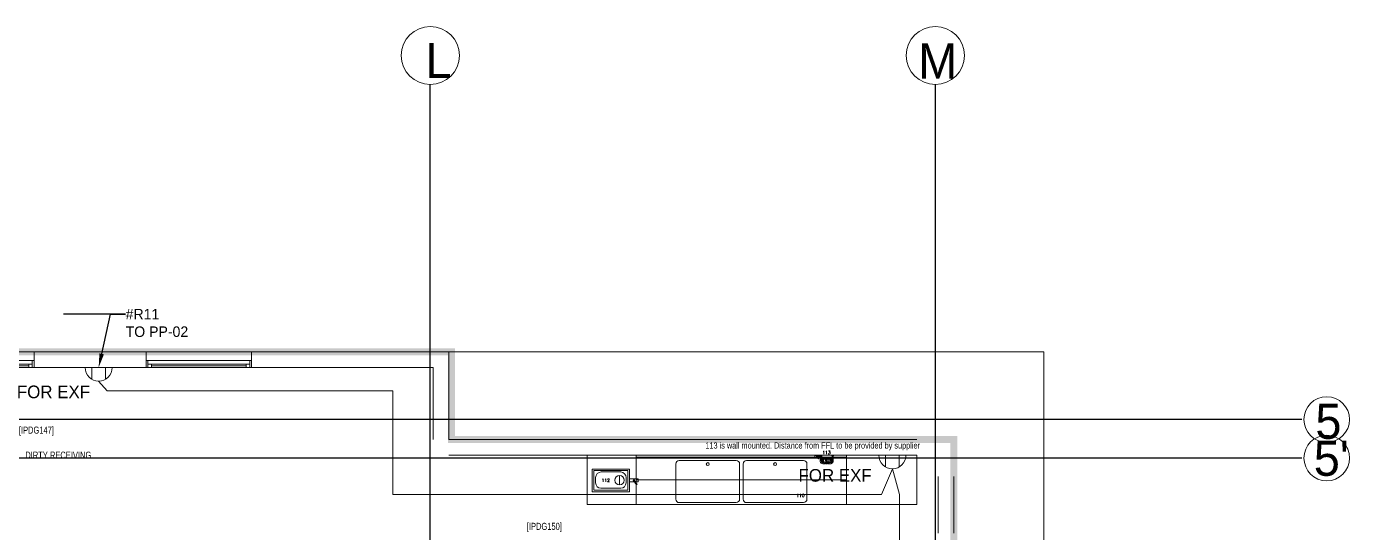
# Model space of a CAD drawing. Header units: metres. Extents: x 75097 to 220762, y -1557923 to -1361206.
# Drawn here: x 160756 to 179618, y -1398149 to -1390935 of the extents above; entities that cross this region are included whole.
import ezdxf
from ezdxf import colors
from ezdxf.entities.mleader import LeaderData, LeaderLine
from ezdxf.math import Vec2, Vec3

# ---------------------------------------------------------------- set-up
doc = ezdxf.new("R2010")
doc.units = ezdxf.units.M
doc.linetypes.add('DASHED2', pattern=[0.375, 0.25, -0.125])
doc.layers.get('0').update_dxf_attribs({"lineweight": 0})
for name, color, linetype, lineweight in [('A-100 - Copy$0$72_EGR_BASE_TEXT', 8, 'Continuous', 0), ('A-100 - Copy$0$ADB_G1', 8, 'Continuous', 5), ('A-100 - Copy$0$Aluminum', 8, 'Continuous', 0), ('A-100 - Copy$0$AxisBalloons_2', 8, 'Continuous', 0), ('A-100 - Copy$0$Medical Equipment and Furniture', 8, 'Continuous', 0), ('A-100 - Copy$0$Proj', 8, 'Continuous', 0), ('A-100 - Copy$0$SANIT', 8, 'Continuous', 0), ('A-100 - Copy$0$TEXT', 8, 'Continuous', 0), ('A-100 - Copy$0$Walls', 8, 'Continuous', 0)]:
    doc.layers.add(name, color=color, linetype=linetype, lineweight=lineweight)
doc.layers.add('A-100 - Copy$0$axes', color=8, linetype='Continuous')
doc.layers.add('PD-VENT', color=8, linetype='Continuous')
for name, color, linetype, lineweight, true_color in [('E-POWR', 7, 'Continuous', 9, 0x4e7e3e), ('E-POWR-IDEN _1-100_', 7, 'Continuous', 9, 0x4e7e3e), ('EXF', 7, 'Continuous', 0, 0x4e7e3e)]:
    doc.layers.add(name, color=color, linetype=linetype, lineweight=lineweight, true_color=true_color)
doc.styles.add('A-100 - Copy$0$Arial', font='arial.ttf', dxfattribs={"height": 245.883234})
doc.styles.add('A-100 - Copy$0$list_ghTextstyle', font='romans.shx', dxfattribs={"height": 0.25})
doc.styles.add('A-100 - Copy$0$Standard', font='GOTHIC.TTF')
doc.styles.add('A-100 - Copy$0$X3G_ENTITY_257CFD', font='swisscl.ttf', dxfattribs={"height": 200})
doc.styles.add('A-100 - Copy$0$X3G_ENTITY_2587EA', font='swisscl.ttf', dxfattribs={"height": 200})
doc.styles.add('Optima_5', font='', dxfattribs={"height": 3.001645})
doc.styles.get("Standard").update_dxf_attribs({"font": 'GOTHIC.TTF'})
doc.styles.get('Optima_5').set_extended_font_data('Optima')

# ---------------------------------------------------------------- blocks, each defined once
blk = doc.blocks.new('WALL OUTLET')
at = {"layer": 'E-POWR', "extrusion": (9.94399e-05, 4.90741e-07, 1)}
blk.add_line((-193, 0, 0), (193, 0, 0), dxfattribs=at)
blk.add_line((-193, 0, 0), (193, 0, 0), dxfattribs=at)
at = {"layer": 'E-POWR', "extrusion": (9.94399e-05, 4.90741e-07, 1), "elevation": 0}
for points in [[(-97, 0), (-97, 168)], [(97, 0), (97, 168)]]:
    blk.add_lwpolyline(points, dxfattribs=at)
at = {"layer": 'E-POWR', "extrusion": (9.94399e-05, 4.90741e-07, 1)}
blk.add_arc((0, 0, 0), 193, 359.9963, 179.9963, dxfattribs=at)
blk = doc.blocks.new('A-100 - Copy$0$WOR049-3')
at = {"layer": 'A-100 - Copy$0$SANIT'}
for p, q in [((0, 0), (3000, 0)), ((0, -700), (0, 0)), ((3000, 0), (3000, -700)), ((0, -25), (3000, -25)), ((565, -625), (565, -125)), ((615, -75), (1425, -75)), ((1475, -125), (1475, -625)), ((1525, -125), (1525, -625)), ((2385, -75), (1575, -75)), ((2435, -625), (2435, -125)), ((0, -350), (3000, -350)), ((3000, -700), (0, -700)), ((1425, -675), (615, -675)), ((1575, -675), (2385, -675))]:
    blk.add_line(p, q, dxfattribs=at)
for centre in [(1020, -125), (1980, -125)]:
    blk.add_circle(centre, 20, dxfattribs=at)
for centre, start, end in [((615, -125), 89.9544, 179.9087), ((1425, -125), 0, 89.9544), ((1575, -125), 89.9544, 179.9087), ((2385, -125), 0, 89.9544), ((615, -625), 179.9087, 269.8631), ((1425, -625), 269.8631, 0), ((1575, -625), 179.9087, 269.8631), ((2385, -625), 269.8631, 0)]:
    blk.add_arc(centre, 50, start, end, dxfattribs=at)
at = {"layer": 'A-100 - Copy$0$ADB_G1', "style": 'A-100 - Copy$0$Arial', "flags": 8}
blk.add_attdef('WOR049', (10, 10), '', height=75, dxfattribs=at)
blk = doc.blocks.new('A-100 - Copy$0$Ultrasonic Cleaner')
at = {"layer": 'A-100 - Copy$0$Medical Equipment and Furniture'}
for p, q in [((-747462, -321883), (-747997, -321883)), ((-747997, -322208), (-747997, -321883)), ((-747972, -322183), (-747972, -321902)), ((-747972, -321902), (-747488, -321902)), ((-747868, -321924), (-747589, -321924)), ((-747606, -322110), (-747606, -321974)), ((-747488, -321902), (-747488, -322183)), ((-747462, -322208), (-747462, -321883)), ((-747947, -322081), (-747947, -322004)), ((-747589, -322157), (-747871, -322157)), ((-747513, -322003), (-747513, -322081)), ((-747462, -322024), (-747339, -322024)), ((-747462, -322066), (-747462, -322024)), ((-747339, -322066), (-747462, -322066)), ((-747404, -322048), (-747397, -322043)), ((-747386, -322075), (-747404, -322048)), ((-747397, -322043), (-747379, -322070)), ((-747388, -322076), (-747377, -322069)), ((-747365, -322110), (-747388, -322076)), ((-747379, -322070), (-747386, -322075)), ((-747377, -322069), (-747355, -322103)), ((-747355, -322103), (-747365, -322110)), ((-747339, -322024), (-747339, -322066)), ((-747462, -322208), (-747997, -322208)), ((-747488, -322183), (-747969, -322183))]:
    blk.add_line(p, q, dxfattribs=at)
for centre, radius in [((-747606, -322042), 67.9), ((-747401, -322045), 9.85)]:
    blk.add_circle(centre, radius, dxfattribs=at)
for centre, radius, start, end in [((-747864, -322006), 82.9, 92.7642, 178.6699), ((-747593, -322004), 80.3, 359.4914, 86.8541), ((-747871, -322081), 75.8, 180, 270), ((-747589, -322081), 75.8, 270, 0)]:
    blk.add_arc(centre, radius, start, end, dxfattribs=at)
blk = doc.blocks.new('A-100 - Copy$0$Gun')
at = {"layer": 'A-100 - Copy$0$Medical Equipment and Furniture'}
for p, q in [((-744493, -321791), (-744493, -321793)), ((-744493, -321791), (-744483, -321791)), ((-744483, -321793), (-744493, -321793)), ((-744483, -321791), (-744453, -321791)), ((-744453, -321793), (-744483, -321793)), ((-744471, -321793), (-744471, -321802)), ((-744464, -321802), (-744464, -321793)), ((-744453, -321791), (-744443, -321791)), ((-744443, -321793), (-744453, -321793)), ((-744443, -321793), (-744443, -321791)), ((-744443, -321796), (-744441, -321793)), ((-744441, -321793), (-744426, -321793)), ((-744426, -321793), (-744424, -321796)), ((-744279, -321791), (-744279, -321792)), ((-744262, -321791), (-744279, -321791)), ((-744268, -321792), (-744279, -321792)), ((-744271, -321792), (-744271, -321793)), ((-744245, -321792), (-744270, -321792)), ((-744245, -321791), (-744262, -321791)), ((-744253, -321793), (-744253, -321792)), ((-744245, -321792), (-744245, -321791)), ((-744517, -321801), (-744517, -321802)), ((-744517, -321802), (-744517, -321811)), ((-744494, -321803), (-744494, -321808)), ((-744493, -321803), (-744494, -321803)), ((-744494, -321808), (-744493, -321808)), ((-744452, -321803), (-744493, -321803)), ((-744493, -321803), (-744493, -321808)), ((-744493, -321808), (-744452, -321808)), ((-744471, -321802), (-744471, -321803)), ((-744471, -321808), (-744471, -321829)), ((-744464, -321803), (-744464, -321802)), ((-744464, -321829), (-744464, -321808)), ((-744453, -321802), (-744453, -321801)), ((-744453, -321803), (-744453, -321802)), ((-744453, -321811), (-744453, -321808)), ((-744443, -321801), (-744443, -321802)), ((-744443, -321802), (-744443, -321811)), ((-744441, -321819), (-744443, -321816)), ((-744441, -321863), (-744442, -321867)), ((-744426, -321819), (-744441, -321819)), ((-744441, -321860), (-744441, -321867)), ((-744437, -321796), (-744431, -321796)), ((-744437, -321816), (-744431, -321816)), ((-744431, -321796), (-744429, -321796)), ((-744429, -321816), (-744431, -321816)), ((-744426, -321801), (-744426, -321802)), ((-744426, -321802), (-744426, -321811)), ((-744424, -321816), (-744426, -321819)), ((-744424, -321860), (-744424, -321858)), ((-744423, -321878), (-744424, -321874)), ((-744421, -321853), (-744419, -321849)), ((-744418, -321887), (-744421, -321883)), ((-744417, -321848), (-744410, -321842)), ((-744415, -321801), (-744415, -321802)), ((-744415, -321802), (-744415, -321811)), ((-744415, -321845), (-744411, -321843)), ((-744407, -321894), (-744415, -321889)), ((-744410, -321893), (-744414, -321890)), ((-744408, -321841), (-744401, -321839)), ((-744407, -321840), (-744402, -321839)), ((-744396, -321897), (-744406, -321895)), ((-744396, -321897), (-744406, -321895)), ((-744396, -321838), (-744386, -321840)), ((-744395, -321913), (-744393, -321913)), ((-744393, -321822), (-744394, -321822)), ((-744394, -321838), (-744386, -321840)), ((-744384, -321894), (-744391, -321896)), ((-744391, -321913), (-744388, -321913)), ((-744388, -321822), (-744390, -321822)), ((-744385, -321894), (-744390, -321896)), ((-744385, -321840), (-744377, -321845)), ((-744379, -321822), (-744383, -321823)), ((-744379, -321913), (-744383, -321912)), ((-744382, -321842), (-744378, -321844)), ((-744375, -321888), (-744382, -321893)), ((-744377, -321889), (-744380, -321892)), ((-744376, -321846), (-744370, -321853)), ((-744374, -321848), (-744371, -321852)), ((-744370, -321881), (-744373, -321886)), ((-744370, -321855), (-744367, -321864)), ((-744369, -321856), (-744368, -321861)), ((-744367, -321867), (-744368, -321877)), ((-744367, -321865), (-744367, -321867)), ((-744345, -321867), (-744343, -321881)), ((-744329, -321867), (-744327, -321858)), ((-744329, -321867), (-744327, -321858)), ((-744329, -321867), (-744327, -321858)), ((-744329, -321867), (-744327, -321858)), ((-744329, -321867), (-744327, -321858)), ((-744329, -321867), (-744327, -321858)), ((-744329, -321867), (-744327, -321858)), ((-744329, -321867), (-744327, -321858)), ((-744329, -321867), (-744327, -321858)), ((-744329, -321867), (-744327, -321858)), ((-744329, -321870), (-744329, -321867)), ((-744326, -321880), (-744329, -321871)), ((-744326, -321879), (-744328, -321873)), ((-744325, -321881), (-744328, -321875)), ((-744325, -321881), (-744328, -321875)), ((-744325, -321881), (-744328, -321875)), ((-744325, -321881), (-744328, -321875)), ((-744325, -321881), (-744328, -321875)), ((-744325, -321881), (-744328, -321875)), ((-744325, -321881), (-744328, -321875)), ((-744325, -321881), (-744328, -321875)), ((-744325, -321881), (-744328, -321875)), ((-744326, -321855), (-744322, -321849)), ((-744326, -321855), (-744322, -321849)), ((-744326, -321855), (-744322, -321849)), ((-744326, -321855), (-744322, -321849)), ((-744326, -321855), (-744322, -321849)), ((-744326, -321855), (-744322, -321849)), ((-744326, -321855), (-744322, -321849)), ((-744326, -321855), (-744322, -321849)), ((-744326, -321855), (-744322, -321849)), ((-744325, -321854), (-744322, -321849)), ((-744320, -321889), (-744325, -321881)), ((-744321, -321887), (-744324, -321883)), ((-744317, -321891), (-744324, -321884)), ((-744317, -321891), (-744324, -321884)), ((-744317, -321891), (-744324, -321884)), ((-744317, -321891), (-744324, -321884)), ((-744317, -321891), (-744324, -321884)), ((-744317, -321891), (-744324, -321884)), ((-744317, -321891), (-744324, -321884)), ((-744317, -321891), (-744324, -321884)), ((-744317, -321891), (-744324, -321884)), ((-744321, -321847), (-744314, -321842)), ((-744320, -321846), (-744315, -321842)), ((-744320, -321846), (-744315, -321842)), ((-744320, -321846), (-744315, -321842)), ((-744320, -321846), (-744315, -321842)), ((-744320, -321846), (-744315, -321842)), ((-744320, -321846), (-744315, -321842)), ((-744320, -321846), (-744315, -321842)), ((-744320, -321846), (-744315, -321842)), ((-744320, -321846), (-744315, -321842)), ((-744319, -321846), (-744315, -321843)), ((-744311, -321894), (-744319, -321890)), ((-744314, -321893), (-744318, -321890)), ((-744308, -321896), (-744317, -321891)), ((-744308, -321896), (-744317, -321891)), ((-744308, -321896), (-744317, -321891)), ((-744308, -321896), (-744317, -321891)), ((-744308, -321896), (-744317, -321891)), ((-744308, -321896), (-744317, -321891)), ((-744308, -321896), (-744317, -321891)), ((-744308, -321896), (-744317, -321891)), ((-744308, -321896), (-744317, -321891)), ((-744316, -321822), (-744313, -321823)), ((-744316, -321913), (-744313, -321912)), ((-744312, -321841), (-744305, -321839)), ((-744311, -321841), (-744305, -321839)), ((-744311, -321841), (-744305, -321839)), ((-744311, -321841), (-744305, -321839)), ((-744311, -321841), (-744305, -321839)), ((-744311, -321841), (-744305, -321839)), ((-744311, -321841), (-744305, -321839)), ((-744311, -321841), (-744305, -321839)), ((-744311, -321840), (-744306, -321839)), ((-744311, -321841), (-744305, -321839)), ((-744311, -321841), (-744305, -321839)), ((-744300, -321897), (-744310, -321895)), ((-744302, -321896), (-744309, -321895)), ((-744304, -321822), (-744308, -321822)), ((-744308, -321913), (-744305, -321913)), ((-744298, -321897), (-744305, -321896)), ((-744298, -321897), (-744305, -321896)), ((-744298, -321897), (-744305, -321896)), ((-744298, -321897), (-744305, -321896)), ((-744298, -321897), (-744305, -321896)), ((-744298, -321897), (-744305, -321896)), ((-744298, -321897), (-744305, -321896)), ((-744298, -321897), (-744305, -321896)), ((-744298, -321897), (-744305, -321896)), ((-744301, -321822), (-744303, -321822)), ((-744303, -321913), (-744301, -321913)), ((-744301, -321838), (-744295, -321839)), ((-744301, -321838), (-744295, -321839)), ((-744301, -321838), (-744295, -321839)), ((-744301, -321838), (-744295, -321839)), ((-744301, -321838), (-744295, -321839)), ((-744301, -321838), (-744295, -321839)), ((-744301, -321838), (-744295, -321839)), ((-744301, -321838), (-744295, -321839)), ((-744301, -321838), (-744295, -321839)), ((-744300, -321838), (-744290, -321840)), ((-744300, -321838), (-744290, -321840)), ((-744288, -321894), (-744295, -321896)), ((-744288, -321894), (-744294, -321896)), ((-744288, -321894), (-744294, -321896)), ((-744288, -321894), (-744294, -321896)), ((-744288, -321894), (-744294, -321896)), ((-744288, -321894), (-744294, -321896)), ((-744288, -321894), (-744294, -321896)), ((-744288, -321894), (-744294, -321896)), ((-744288, -321894), (-744294, -321896)), ((-744288, -321894), (-744294, -321896)), ((-744289, -321894), (-744294, -321896)), ((-744291, -321839), (-744282, -321843)), ((-744291, -321839), (-744282, -321843)), ((-744291, -321839), (-744282, -321843)), ((-744291, -321839), (-744282, -321843)), ((-744291, -321839), (-744282, -321843)), ((-744291, -321839), (-744282, -321843)), ((-744291, -321839), (-744282, -321843)), ((-744291, -321839), (-744282, -321843)), ((-744291, -321839), (-744282, -321843)), ((-744289, -321840), (-744281, -321845)), ((-744286, -321842), (-744282, -321844)), ((-744278, -321887), (-744286, -321893)), ((-744280, -321889), (-744285, -321892)), ((-744280, -321889), (-744285, -321892)), ((-744280, -321889), (-744285, -321892)), ((-744280, -321889), (-744285, -321892)), ((-744280, -321889), (-744285, -321892)), ((-744280, -321889), (-744285, -321892)), ((-744280, -321889), (-744285, -321892)), ((-744280, -321889), (-744285, -321892)), ((-744280, -321889), (-744285, -321892)), ((-744280, -321889), (-744284, -321892)), ((-744282, -321844), (-744276, -321851)), ((-744282, -321844), (-744276, -321851)), ((-744282, -321844), (-744276, -321851)), ((-744282, -321844), (-744276, -321851)), ((-744282, -321844), (-744276, -321851)), ((-744282, -321844), (-744276, -321851)), ((-744282, -321844), (-744276, -321851)), ((-744282, -321844), (-744276, -321851)), ((-744282, -321844), (-744276, -321851)), ((-744278, -321848), (-744275, -321852)), ((-744274, -321880), (-744277, -321886)), ((-744274, -321880), (-744277, -321886)), ((-744274, -321880), (-744277, -321886)), ((-744274, -321880), (-744277, -321886)), ((-744274, -321880), (-744277, -321886)), ((-744274, -321880), (-744277, -321886)), ((-744274, -321880), (-744277, -321886)), ((-744274, -321880), (-744277, -321886)), ((-744274, -321880), (-744277, -321886)), ((-744274, -321882), (-744277, -321885)), ((-744274, -321854), (-744271, -321860)), ((-744274, -321854), (-744271, -321860)), ((-744274, -321854), (-744271, -321860)), ((-744274, -321854), (-744271, -321860)), ((-744274, -321854), (-744271, -321860)), ((-744274, -321854), (-744271, -321860)), ((-744274, -321854), (-744271, -321860)), ((-744274, -321854), (-744271, -321860)), ((-744274, -321854), (-744271, -321860)), ((-744272, -321857), (-744271, -321860)), ((-744270, -321867), (-744272, -321877)), ((-744270, -321867), (-744272, -321877)), ((-744270, -321867), (-744272, -321877)), ((-744270, -321867), (-744272, -321877)), ((-744270, -321867), (-744272, -321877)), ((-744270, -321867), (-744272, -321877)), ((-744270, -321867), (-744272, -321877)), ((-744270, -321867), (-744272, -321877)), ((-744270, -321867), (-744272, -321877)), ((-744271, -321874), (-744272, -321877)), ((-744264, -321867), (-744266, -321867)), ((-744262, -321867), (-744264, -321867)), ((-744260, -321867), (-744262, -321867)), ((-744258, -321867), (-744260, -321867)), ((-744254, -321867), (-744255, -321864)), ((-744254, -321867), (-744254, -321866))]:
    blk.add_line(p, q, dxfattribs=at)
at = {"layer": 'A-100 - Copy$0$Medical Equipment and Furniture', "flags": 128}
for points in [[(-744270, -321792), (-744270, -321832), (-744270, -321833), (-744270, -321835), (-744270, -321836), (-744270, -321838), (-744270, -321839), (-744270, -321840), (-744270, -321841), (-744270, -321842), (-744270, -321842), (-744270, -321843), (-744270, -321844), (-744270, -321844), (-744270, -321845), (-744270, -321845), (-744270, -321846), (-744270, -321846), (-744270, -321847), (-744270, -321847), (-744270, -321848), (-744270, -321848), (-744270, -321849), (-744270, -321850), (-744270, -321851), (-744270, -321851), (-744270, -321852), (-744270, -321853), (-744270, -321854), (-744270, -321856), (-744270, -321857), (-744270, -321858), (-744270, -321859), (-744270, -321861), (-744270, -321862), (-744270, -321864), (-744270, -321866), (-744270, -321867)], [(-744254, -321792), (-744254, -321832), (-744254, -321833), (-744254, -321835), (-744254, -321836), (-744254, -321838), (-744254, -321839), (-744254, -321840), (-744254, -321841), (-744254, -321842), (-744254, -321842), (-744254, -321843), (-744254, -321844), (-744254, -321844), (-744254, -321845), (-744254, -321845), (-744254, -321846), (-744254, -321846), (-744254, -321847), (-744254, -321847), (-744254, -321848), (-744254, -321848), (-744254, -321849), (-744254, -321850), (-744254, -321851), (-744254, -321851), (-744254, -321852), (-744254, -321853), (-744254, -321854), (-744254, -321856), (-744254, -321857), (-744254, -321858), (-744254, -321859), (-744254, -321861), (-744254, -321862), (-744254, -321864), (-744254, -321866), (-744254, -321867)], [(-744517, -321798), (-744516, -321797), (-744515, -321796), (-744513, -321796), (-744511, -321796)], [(-744517, -321801), (-744517, -321800), (-744517, -321798)], [(-744517, -321811), (-744517, -321812), (-744517, -321813), (-744516, -321814), (-744515, -321815), (-744513, -321816), (-744511, -321816)], [(-744477, -321796), (-744492, -321796), (-744506, -321796), (-744511, -321796)], [(-744511, -321816), (-744498, -321816), (-744483, -321816), (-744477, -321816)], [(-744471, -321839), (-744471, -321837), (-744471, -321832), (-744471, -321829)], [(-744465, -321839), (-744466, -321841), (-744469, -321842), (-744471, -321839), (-744471, -321839)], [(-744464, -321829), (-744464, -321834), (-744464, -321838), (-744464, -321839)], [(-744442, -321867), (-744440, -321881), (-744437, -321887)], [(-744441, -321818), (-744441, -321819), (-744441, -321822), (-744441, -321825), (-744441, -321827), (-744441, -321830), (-744441, -321833), (-744441, -321836), (-744441, -321838), (-744441, -321840), (-744441, -321842), (-744441, -321843), (-744441, -321844), (-744441, -321846), (-744441, -321847), (-744441, -321848), (-744441, -321848), (-744441, -321849), (-744441, -321851), (-744441, -321852), (-744441, -321853), (-744441, -321855), (-744441, -321856), (-744441, -321859), (-744441, -321861), (-744441, -321864), (-744441, -321867)], [(-744441, -321867), (-744439, -321881), (-744434, -321893), (-744425, -321903), (-744413, -321909), (-744400, -321913), (-744387, -321912), (-744374, -321907), (-744364, -321899), (-744356, -321889), (-744351, -321876), (-744350, -321867)], [(-744435, -321891), (-744434, -321893), (-744430, -321897)], [(-744427, -321901), (-744425, -321903), (-744421, -321905)], [(-744425, -321818), (-744425, -321819), (-744425, -321822), (-744425, -321825), (-744425, -321827), (-744425, -321830), (-744425, -321833), (-744425, -321836), (-744425, -321838), (-744425, -321840), (-744425, -321842), (-744425, -321843), (-744425, -321844), (-744425, -321846), (-744425, -321847), (-744425, -321848), (-744425, -321848), (-744425, -321849), (-744425, -321851), (-744425, -321852), (-744425, -321853), (-744425, -321855), (-744425, -321855)], [(-744350, -321867), (-744352, -321854), (-744358, -321842), (-744367, -321832), (-744378, -321825), (-744391, -321822), (-744405, -321823), (-744417, -321827), (-744425, -321833)], [(-744420, -321829), (-744421, -321830), (-744425, -321833)], [(-744425, -321867), (-744423, -321857), (-744418, -321848), (-744409, -321841), (-744399, -321838), (-744388, -321839), (-744379, -321843), (-744371, -321851), (-744367, -321861), (-744366, -321867)], [(-744425, -321867), (-744423, -321857), (-744417, -321848)], [(-744425, -321862), (-744425, -321864), (-744425, -321867)], [(-744415, -321889), (-744422, -321881), (-744425, -321871), (-744425, -321867)], [(-744366, -321867), (-744368, -321878), (-744374, -321887), (-744382, -321894), (-744393, -321897), (-744403, -321896), (-744413, -321891), (-744421, -321884), (-744425, -321874), (-744425, -321867)], [(-744420, -321867), (-744418, -321857), (-744413, -321848), (-744405, -321841), (-744396, -321838), (-744395, -321838)], [(-744394, -321897), (-744402, -321895), (-744411, -321889), (-744417, -321881), (-744420, -321871), (-744420, -321867)], [(-744416, -321908), (-744413, -321909), (-744410, -321910)], [(-744408, -321824), (-744409, -321824), (-744414, -321826)], [(-744414, -321909), (-744413, -321909), (-744412, -321910)], [(-744411, -321867), (-744409, -321857), (-744405, -321848), (-744399, -321842), (-744392, -321838)], [(-744391, -321896), (-744396, -321895), (-744402, -321890), (-744408, -321882), (-744410, -321872), (-744411, -321867)], [(-744407, -321850), (-744408, -321861), (-744409, -321867)], [(-744407, -321884), (-744408, -321874), (-744409, -321867)], [(-744404, -321912), (-744400, -321913), (-744396, -321913)], [(-744403, -321912), (-744400, -321913), (-744396, -321913)], [(-744388, -321823), (-744391, -321822), (-744396, -321822)], [(-744389, -321823), (-744392, -321822), (-744396, -321822)], [(-744349, -321867), (-744351, -321854), (-744357, -321842), (-744365, -321832), (-744376, -321825), (-744388, -321822), (-744393, -321822)], [(-744384, -321841), (-744385, -321842), (-744389, -321848), (-744392, -321857), (-744393, -321867), (-744393, -321867)], [(-744384, -321894), (-744385, -321893), (-744389, -321887), (-744392, -321878), (-744393, -321868), (-744393, -321867)], [(-744393, -321913), (-744380, -321911), (-744369, -321905), (-744359, -321896), (-744353, -321885), (-744350, -321872), (-744349, -321867)], [(-744349, -321867), (-744351, -321854), (-744356, -321842), (-744363, -321832), (-744373, -321825), (-744384, -321822), (-744388, -321822)], [(-744388, -321913), (-744377, -321911), (-744367, -321905), (-744358, -321896), (-744352, -321885), (-744350, -321872), (-744349, -321867)], [(-744383, -321911), (-744383, -321911), (-744379, -321909)], [(-744383, -321911), (-744383, -321911), (-744381, -321910)], [(-744376, -321827), (-744378, -321825), (-744381, -321825)], [(-744377, -321826), (-744379, -321825), (-744381, -321825)], [(-744379, -321822), (-744371, -321824), (-744363, -321829), (-744357, -321837), (-744352, -321848), (-744351, -321853)], [(-744379, -321913), (-744371, -321911), (-744363, -321906), (-744357, -321897), (-744352, -321886), (-744351, -321880)], [(-744367, -321867), (-744369, -321878), (-744374, -321887)], [(-744372, -321906), (-744371, -321905), (-744368, -321903)], [(-744371, -321905), (-744371, -321905), (-744370, -321904)], [(-744366, -321833), (-744367, -321832), (-744369, -321831)], [(-744367, -321833), (-744367, -321832), (-744369, -321831)], [(-744362, -321897), (-744361, -321896), (-744360, -321894)], [(-744362, -321897), (-744361, -321896), (-744360, -321895)], [(-744358, -321843), (-744358, -321842), (-744360, -321841)], [(-744358, -321842), (-744358, -321842), (-744359, -321841)], [(-744356, -321830), (-744354, -321825), (-744349, -321822), (-744348, -321822)], [(-744356, -321840), (-744356, -321836), (-744356, -321831), (-744356, -321830)], [(-744356, -321830), (-744356, -321832), (-744356, -321838), (-744356, -321840)], [(-744356, -321895), (-744356, -321898), (-744356, -321904), (-744356, -321905)], [(-744356, -321905), (-744356, -321903), (-744356, -321897), (-744356, -321895)], [(-744348, -321913), (-744353, -321911), (-744356, -321906), (-744356, -321905)], [(-744355, -321886), (-744354, -321885), (-744354, -321883)], [(-744355, -321886), (-744354, -321885), (-744354, -321884)], [(-744351, -321873), (-744351, -321872), (-744351, -321870)], [(-744351, -321872), (-744351, -321872), (-744351, -321871)], [(-744350, -321859), (-744350, -321861), (-744350, -321862)], [(-744348, -321822), (-744343, -321824), (-744340, -321829), (-744340, -321830)], [(-744340, -321905), (-744342, -321910), (-744346, -321913), (-744348, -321913)], [(-744308, -321822), (-744319, -321824), (-744329, -321829), (-744337, -321838), (-744343, -321850), (-744346, -321863), (-744346, -321867)], [(-744303, -321822), (-744315, -321824), (-744327, -321830), (-744336, -321838), (-744343, -321850), (-744346, -321863), (-744346, -321867)], [(-744345, -321859), (-744346, -321861), (-744346, -321862)], [(-744346, -321867), (-744345, -321881), (-744340, -321893), (-744332, -321903), (-744323, -321909), (-744312, -321913), (-744308, -321913)], [(-744346, -321867), (-744344, -321881), (-744339, -321893), (-744330, -321903), (-744319, -321909), (-744307, -321913), (-744303, -321913)], [(-744270, -321833), (-744271, -321832), (-744282, -321825), (-744295, -321822), (-744309, -321823), (-744321, -321827), (-744332, -321835), (-744340, -321846), (-744344, -321859), (-744345, -321867)], [(-744344, -321857), (-744344, -321859), (-744345, -321867)], [(-744344, -321857), (-744344, -321859), (-744345, -321867)], [(-744344, -321857), (-744344, -321859), (-744345, -321867)], [(-744344, -321857), (-744344, -321859), (-744345, -321867)], [(-744344, -321857), (-744344, -321859), (-744345, -321867)], [(-744344, -321857), (-744344, -321859), (-744345, -321867)], [(-744344, -321857), (-744344, -321859), (-744345, -321867)], [(-744344, -321857), (-744344, -321859), (-744345, -321867)], [(-744344, -321857), (-744344, -321859), (-744345, -321867)], [(-744345, -321862), (-744345, -321863), (-744345, -321865)], [(-744345, -321862), (-744345, -321863), (-744345, -321864)], [(-744316, -321822), (-744325, -321824), (-744333, -321829), (-744339, -321837), (-744343, -321848), (-744344, -321853)], [(-744316, -321913), (-744325, -321911), (-744333, -321906), (-744339, -321897), (-744343, -321886), (-744344, -321880)], [(-744343, -321881), (-744338, -321893), (-744329, -321903), (-744317, -321909), (-744304, -321913), (-744291, -321912), (-744278, -321907), (-744267, -321899), (-744260, -321889), (-744255, -321876), (-744254, -321867)], [(-744343, -321880), (-744343, -321881), (-744342, -321884)], [(-744343, -321880), (-744343, -321881), (-744342, -321884)], [(-744343, -321880), (-744343, -321881), (-744342, -321884)], [(-744343, -321880), (-744343, -321881), (-744342, -321884)], [(-744343, -321880), (-744343, -321881), (-744342, -321884)], [(-744343, -321880), (-744343, -321881), (-744342, -321884)], [(-744343, -321880), (-744343, -321881), (-744342, -321884)], [(-744343, -321880), (-744343, -321881), (-744342, -321884)], [(-744343, -321880), (-744343, -321881), (-744342, -321884)], [(-744341, -321849), (-744342, -321850), (-744342, -321851)], [(-744341, -321849), (-744342, -321850), (-744342, -321851)], [(-744339, -321845), (-744340, -321846), (-744341, -321849)], [(-744339, -321845), (-744340, -321846), (-744341, -321849)], [(-744339, -321845), (-744340, -321846), (-744341, -321849)], [(-744339, -321845), (-744340, -321846), (-744341, -321849)], [(-744339, -321845), (-744340, -321846), (-744341, -321849)], [(-744339, -321845), (-744340, -321846), (-744341, -321849)], [(-744339, -321845), (-744340, -321846), (-744341, -321849)], [(-744339, -321845), (-744340, -321846), (-744341, -321849)], [(-744339, -321845), (-744340, -321846), (-744341, -321849)], [(-744340, -321840), (-744340, -321836), (-744340, -321831), (-744340, -321830)], [(-744340, -321830), (-744340, -321832), (-744340, -321838), (-744340, -321840)], [(-744340, -321895), (-744340, -321898), (-744340, -321904), (-744340, -321905)], [(-744340, -321905), (-744340, -321903), (-744340, -321897), (-744340, -321895)], [(-744338, -321891), (-744338, -321893), (-744335, -321895)], [(-744338, -321891), (-744338, -321893), (-744335, -321895)], [(-744338, -321891), (-744338, -321893), (-744335, -321895)], [(-744338, -321891), (-744338, -321893), (-744335, -321895)], [(-744338, -321891), (-744338, -321893), (-744335, -321895)], [(-744338, -321891), (-744338, -321893), (-744335, -321895)], [(-744338, -321891), (-744338, -321893), (-744335, -321895)], [(-744338, -321891), (-744338, -321893), (-744335, -321895)], [(-744338, -321891), (-744338, -321893), (-744335, -321895)], [(-744338, -321892), (-744337, -321893), (-744336, -321894)], [(-744337, -321892), (-744337, -321893), (-744337, -321893)], [(-744334, -321838), (-744335, -321839), (-744336, -321840)], [(-744334, -321838), (-744335, -321839), (-744335, -321840)], [(-744330, -321901), (-744329, -321903), (-744326, -321904)], [(-744330, -321901), (-744329, -321903), (-744326, -321904)], [(-744330, -321901), (-744329, -321903), (-744326, -321904)], [(-744330, -321901), (-744329, -321903), (-744326, -321904)], [(-744330, -321901), (-744329, -321903), (-744326, -321904)], [(-744330, -321901), (-744329, -321903), (-744326, -321904)], [(-744330, -321901), (-744329, -321903), (-744326, -321904)], [(-744330, -321901), (-744328, -321903), (-744326, -321904)], [(-744330, -321901), (-744329, -321903), (-744326, -321904)], [(-744330, -321901), (-744329, -321903), (-744326, -321904)], [(-744329, -321867), (-744327, -321857), (-744322, -321848), (-744313, -321841), (-744303, -321838), (-744292, -321839), (-744282, -321843), (-744275, -321851), (-744271, -321861), (-744270, -321867)], [(-744329, -321867), (-744327, -321857), (-744322, -321848)], [(-744270, -321867), (-744272, -321878), (-744278, -321887), (-744286, -321894), (-744297, -321897), (-744307, -321896), (-744317, -321891), (-744324, -321884), (-744329, -321874), (-744329, -321867)], [(-744329, -321902), (-744328, -321903), (-744327, -321903)], [(-744324, -321829), (-744325, -321830), (-744327, -321832)], [(-744324, -321829), (-744325, -321830), (-744326, -321831)], [(-744318, -321826), (-744321, -321827), (-744322, -321828)], [(-744318, -321826), (-744321, -321827), (-744322, -321828)], [(-744318, -321826), (-744321, -321827), (-744322, -321828)], [(-744318, -321826), (-744321, -321827), (-744322, -321828)], [(-744318, -321826), (-744321, -321827), (-744322, -321828)], [(-744318, -321826), (-744321, -321827), (-744322, -321828)], [(-744318, -321826), (-744321, -321827), (-744322, -321828)], [(-744318, -321826), (-744321, -321827), (-744322, -321828)], [(-744318, -321826), (-744321, -321827), (-744322, -321828)], [(-744319, -321908), (-744317, -321909), (-744315, -321910)], [(-744319, -321908), (-744317, -321909), (-744315, -321910)], [(-744319, -321908), (-744317, -321909), (-744315, -321910)], [(-744319, -321908), (-744317, -321909), (-744315, -321910)], [(-744319, -321908), (-744317, -321909), (-744315, -321910)], [(-744319, -321908), (-744317, -321909), (-744315, -321910)], [(-744319, -321908), (-744317, -321909), (-744315, -321910)], [(-744319, -321908), (-744317, -321909), (-744315, -321910)], [(-744319, -321908), (-744317, -321909), (-744315, -321910)], [(-744319, -321908), (-744317, -321909), (-744315, -321910)], [(-744319, -321908), (-744317, -321909), (-744315, -321910)], [(-744312, -321824), (-744313, -321824), (-744316, -321825)], [(-744312, -321824), (-744313, -321824), (-744314, -321824)], [(-744311, -321841), (-744310, -321842), (-744307, -321848), (-744304, -321857), (-744303, -321867), (-744303, -321867)], [(-744311, -321894), (-744310, -321893), (-744307, -321887), (-744304, -321878), (-744303, -321868), (-744303, -321867)], [(-744305, -321823), (-744309, -321823), (-744310, -321823)], [(-744305, -321823), (-744309, -321823), (-744310, -321823)], [(-744305, -321823), (-744309, -321823), (-744310, -321823)], [(-744305, -321823), (-744309, -321823), (-744310, -321823)], [(-744305, -321823), (-744309, -321823), (-744310, -321823)], [(-744305, -321823), (-744309, -321823), (-744310, -321823)], [(-744305, -321823), (-744309, -321823), (-744310, -321823)], [(-744305, -321823), (-744309, -321823), (-744310, -321823)], [(-744305, -321823), (-744309, -321823), (-744310, -321823)], [(-744307, -321912), (-744304, -321913), (-744302, -321913)], [(-744307, -321912), (-744304, -321913), (-744302, -321913)], [(-744307, -321912), (-744304, -321913), (-744302, -321913)], [(-744307, -321912), (-744304, -321913), (-744302, -321913)], [(-744307, -321912), (-744304, -321913), (-744302, -321913)], [(-744307, -321912), (-744304, -321913), (-744302, -321913)], [(-744307, -321912), (-744304, -321913), (-744302, -321913)], [(-744307, -321912), (-744304, -321913), (-744300, -321913)], [(-744307, -321912), (-744304, -321913), (-744302, -321913)], [(-744307, -321912), (-744304, -321913), (-744302, -321913)], [(-744307, -321912), (-744304, -321913), (-744300, -321913)], [(-744304, -321839), (-744300, -321840), (-744293, -321845), (-744288, -321853), (-744285, -321862), (-744285, -321867)], [(-744285, -321867), (-744286, -321878), (-744290, -321887), (-744297, -321893), (-744303, -321896)], [(-744301, -321838), (-744293, -321840), (-744285, -321845), (-744279, -321854), (-744276, -321864), (-744276, -321867)], [(-744276, -321867), (-744277, -321878), (-744282, -321887), (-744290, -321893), (-744300, -321897), (-744301, -321897)], [(-744293, -321823), (-744296, -321822), (-744300, -321822)], [(-744292, -321823), (-744295, -321822), (-744300, -321822)], [(-744292, -321823), (-744295, -321822), (-744297, -321822)], [(-744292, -321823), (-744295, -321822), (-744297, -321822)], [(-744292, -321823), (-744295, -321822), (-744297, -321822)], [(-744292, -321823), (-744295, -321822), (-744297, -321822)], [(-744292, -321823), (-744295, -321822), (-744297, -321822)], [(-744292, -321823), (-744295, -321822), (-744297, -321822)], [(-744292, -321823), (-744295, -321822), (-744297, -321822)], [(-744292, -321823), (-744295, -321822), (-744297, -321822)], [(-744292, -321823), (-744295, -321822), (-744297, -321822)], [(-744294, -321912), (-744291, -321912), (-744290, -321912)], [(-744294, -321912), (-744291, -321912), (-744290, -321912)], [(-744294, -321912), (-744291, -321912), (-744290, -321912)], [(-744294, -321912), (-744291, -321912), (-744290, -321912)], [(-744294, -321912), (-744291, -321912), (-744290, -321912)], [(-744294, -321912), (-744291, -321912), (-744290, -321912)], [(-744294, -321912), (-744291, -321912), (-744290, -321912)], [(-744294, -321912), (-744291, -321912), (-744290, -321912)], [(-744294, -321912), (-744291, -321912), (-744290, -321912)], [(-744289, -321850), (-744287, -321861), (-744287, -321867)], [(-744289, -321884), (-744287, -321874), (-744287, -321867)], [(-744287, -321911), (-744286, -321911), (-744282, -321909)], [(-744280, -321827), (-744282, -321825), (-744285, -321825)], [(-744280, -321827), (-744282, -321825), (-744285, -321825)], [(-744280, -321827), (-744282, -321825), (-744285, -321825)], [(-744280, -321827), (-744282, -321825), (-744285, -321825)], [(-744280, -321827), (-744282, -321825), (-744285, -321825)], [(-744280, -321827), (-744282, -321825), (-744285, -321825)], [(-744280, -321827), (-744282, -321825), (-744285, -321825)], [(-744280, -321827), (-744282, -321825), (-744285, -321825)], [(-744280, -321827), (-744282, -321825), (-744285, -321825)], [(-744279, -321827), (-744282, -321825), (-744285, -321825)], [(-744281, -321826), (-744283, -321825), (-744284, -321825)], [(-744281, -321909), (-744278, -321907), (-744278, -321907)], [(-744281, -321909), (-744278, -321907), (-744278, -321907)], [(-744281, -321909), (-744278, -321907), (-744278, -321907)], [(-744281, -321909), (-744278, -321907), (-744278, -321907)], [(-744281, -321909), (-744278, -321907), (-744278, -321907)], [(-744281, -321909), (-744278, -321907), (-744278, -321907)], [(-744281, -321909), (-744278, -321907), (-744278, -321907)], [(-744281, -321909), (-744278, -321907), (-744278, -321907)], [(-744281, -321909), (-744278, -321907), (-744278, -321907)], [(-744280, -321846), (-744274, -321854), (-744271, -321864), (-744271, -321867)], [(-744271, -321867), (-744273, -321878), (-744278, -321887)], [(-744276, -321906), (-744274, -321905), (-744271, -321902)], [(-744270, -321833), (-744271, -321832), (-744274, -321830)], [(-744270, -321833), (-744271, -321832), (-744274, -321831)], [(-744270, -321833), (-744271, -321832), (-744274, -321831)], [(-744270, -321833), (-744271, -321832), (-744274, -321831)], [(-744270, -321833), (-744271, -321832), (-744274, -321831)], [(-744270, -321833), (-744271, -321832), (-744274, -321831)], [(-744270, -321833), (-744271, -321832), (-744274, -321831)], [(-744270, -321833), (-744271, -321832), (-744274, -321831)], [(-744270, -321833), (-744271, -321832), (-744274, -321831)], [(-744270, -321833), (-744271, -321832), (-744274, -321831)], [(-744269, -321867), (-744270, -321867), (-744270, -321867)], [(-744266, -321867), (-744268, -321867), (-744269, -321867)], [(-744267, -321898), (-744264, -321896), (-744262, -321892)], [(-744260, -321889), (-744260, -321889), (-744258, -321885)], [(-744260, -321889), (-744260, -321889), (-744258, -321885)], [(-744260, -321889), (-744260, -321889), (-744258, -321885)], [(-744260, -321889), (-744260, -321889), (-744258, -321885)], [(-744260, -321889), (-744260, -321889), (-744258, -321885)], [(-744260, -321889), (-744260, -321889), (-744258, -321885)], [(-744260, -321889), (-744260, -321889), (-744258, -321885)], [(-744260, -321889), (-744260, -321889), (-744258, -321885)], [(-744260, -321889), (-744260, -321889), (-744258, -321885)], [(-744259, -321888), (-744258, -321885), (-744257, -321881)], [(-744255, -321867), (-744257, -321867), (-744258, -321867)], [(-744256, -321877), (-744255, -321876), (-744254, -321867)], [(-744256, -321877), (-744255, -321876), (-744254, -321867)], [(-744256, -321877), (-744255, -321876), (-744254, -321867)], [(-744256, -321877), (-744255, -321876), (-744254, -321867)], [(-744256, -321877), (-744255, -321876), (-744254, -321867)], [(-744256, -321877), (-744255, -321876), (-744254, -321867)], [(-744256, -321877), (-744255, -321876), (-744254, -321867)], [(-744256, -321877), (-744255, -321876), (-744254, -321867)], [(-744256, -321877), (-744255, -321876), (-744254, -321867)], [(-744255, -321876), (-744254, -321872), (-744254, -321867)], [(-744254, -321867), (-744255, -321867), (-744255, -321867)]]:
    blk.add_lwpolyline(points, dxfattribs=at)
at = {"layer": 'A-100 - Copy$0$Medical Equipment and Furniture'}
for centre, radius, start, end in [((-744468, -321839), 3.29, 0, 180), ((-744468, -321839), 3.29, 180, 0), ((-744434, -321806), 8.57, 154.9972, 180), ((-744434, -321806), 8.57, 180, 0), ((-744434, -321806), 8.57, 120, 154.9972), ((-744434, -321806), 4.93, 132.6226, 180), ((-744434, -321806), 4.93, 180, 0), ((-744434, -321806), 8.57, 60, 119.879), ((-744434, -321806), 4.93, 60, 120), ((-744434, -321806), 4.93, 123.1692, 132.6226), ((-744431, -321801), 5, 28.9217, 90), ((-744434, -321806), 4.93, 47.382, 56.6544), ((-744434, -321806), 4.93, 0, 47.382), ((-744431, -321811), 5, 270, 360), ((-744434, -321806), 8.57, 40, 59.9014), ((-744434, -321806), 8.57, 25.0001, 40), ((-744431, -321801), 5, 0, 22.9218), ((-744434, -321806), 8.57, 0, 25.0001)]:
    blk.add_arc(centre, radius, start, end, dxfattribs=at)
for start_param, end_param in [(2.617994, 2.873928), (2.879793, 3.141593), (2.356194, 2.602741), (2.107092, 2.351573), (1.832596, 2.094395), (1.570796, 1.81208), (1.320342, 1.566072), (0.523599, 0.785398)]:
    blk.add_ellipse((-744433, -321867), major_axis=(8, 0), ratio=0.08716, start_param=start_param, end_param=end_param, dxfattribs=at)
for points, knots in [([(-744516, -321798), (-744515, -321798), (-744515, -321798), (-744514, -321797), (-744514, -321796), (-744513, -321796)], [0.2920564, 0.2920564, 0.2920564, 0.2920564, 0.375, 0.5, 0.75, 0.75, 0.75, 0.75]), ([(-744511, -321816), (-744512, -321816), (-744513, -321816), (-744514, -321815), (-744515, -321814), (-744516, -321813), (-744516, -321812), (-744516, -321811), (-744516, -321811)], [0, 0, 0, 0, 0.25, 0.5, 0.625, 0.75, 0.875, 1, 1, 1, 1]), ([(-744514, -321797), (-744515, -321797), (-744515, -321797), (-744515, -321797), (-744515, -321797)], [0.4388594, 0.4388594, 0.4388594, 0.4388594, 0.5, 0.5471739, 0.5471739, 0.5471739, 0.5471739]), ([(-744515, -321814), (-744515, -321815), (-744515, -321815), (-744515, -321815), (-744514, -321815)], [0.4528261, 0.4528261, 0.4528261, 0.4528261, 0.5, 0.5611406, 0.5611406, 0.5611406, 0.5611406]), ([(-744452, -321799), (-744453, -321799), (-744453, -321800), (-744453, -321800), (-744453, -321801)], [0.7480724, 0.7480724, 0.7480724, 0.7480724, 0.8571429, 1, 1, 1, 1]), ([(-744448, -321796), (-744448, -321796), (-744449, -321796), (-744450, -321796), (-744451, -321797), (-744452, -321798), (-744452, -321798), (-744452, -321798)], [0, 0, 0, 0, 0.1428571, 0.2857143, 0.4285714, 0.5714286, 0.6752575, 0.6752575, 0.6752575, 0.6752575]), ([(-744443, -321801), (-744443, -321800), (-744443, -321800), (-744442, -321799), (-744442, -321799)], [-1, -1, -1, -1, -0.7857143, -0.7506998, -0.7506998, -0.7506998, -0.7506998]), ([(-744443, -321811), (-744443, -321812), (-744442, -321813), (-744442, -321814), (-744440, -321815), (-744439, -321816), (-744437, -321816)], [0, 0, 0, 0, 0.285714, 0.428571, 0.571429, 1, 1, 1, 1]), ([(-744442, -321798), (-744442, -321798), (-744441, -321797), (-744440, -321796), (-744438, -321796), (-744437, -321796)], [-0.6812418, -0.6812418, -0.6812418, -0.6812418, -0.5714286, -0.2857143, 0, 0, 0, 0]), ([(-744420, -321796), (-744419, -321796), (-744418, -321796), (-744416, -321797), (-744416, -321798), (-744416, -321798)], [0, 0, 0, 0, 0.2857143, 0.5714286, 0.6858425, 0.6858425, 0.6858425, 0.6858425]), ([(-744415, -321811), (-744415, -321812), (-744415, -321813), (-744416, -321814), (-744417, -321815), (-744419, -321816), (-744420, -321816)], [0, 0, 0, 0, 0.285714, 0.428571, 0.571429, 1, 1, 1, 1]), ([(-744415, -321799), (-744415, -321799), (-744415, -321800), (-744415, -321800), (-744415, -321801)], [0.7488646, 0.7488646, 0.7488646, 0.7488646, 0.7857143, 1, 1, 1, 1])]:
    blk.add_open_spline(points, degree=3, knots=knots, dxfattribs=at)
for points in [[(-744516, -321801), (-744516, -321800), (-744516, -321800), (-744516, -321799), (-744516, -321799)], [(-744513, -321796), (-744512, -321796), (-744512, -321796), (-744511, -321796)], [(-744448, -321816), (-744448, -321816), (-744449, -321816), (-744450, -321815), (-744451, -321815), (-744452, -321814), (-744452, -321813), (-744453, -321812), (-744453, -321811), (-744453, -321811)]]:
    blk.add_open_spline(points, degree=3, dxfattribs=at)
blk = doc.blocks.new('A-100 - Copy')
at = {"layer": 'A-100 - Copy$0$Aluminum'}
for p, q in [((160863.3, -1395697.7, -2.4), (159363.3, -1395697.7, -2.4)), ((160865.3, -1395797.7, -0.1), (159365.3, -1395797.7, -0.1)), ((160838.3, -1395747.7, -2.4), (159388.3, -1395747.7, -2.4)), ((159438.3, -1395772.7, -2.4), (160788.3, -1395772.7, -2.4)), ((160788.3, -1395747.7, -2.4), (160788.3, -1395797.7, -2.4)), ((160838.3, -1395697.7, -2.4), (160838.3, -1395797.7, -2.4)), ((163963.3, -1395697.7, -2.4), (162463.3, -1395697.7, -2.4)), ((163963.3, -1395797.7, -2.4), (162463.3, -1395797.7, -2.4)), ((162488.3, -1395697.7, -2.4), (162488.3, -1395797.7, -2.4)), ((163938.3, -1395747.7, -2.4), (162488.3, -1395747.7, -2.4)), ((162538.3, -1395747.7, -2.4), (162538.3, -1395797.7, -2.4)), ((162538.3, -1395772.7, -2.4), (163888.3, -1395772.7, -2.4)), ((163888.3, -1395747.7, -2.4), (163888.3, -1395797.7, -2.4)), ((163938.3, -1395697.7, -2.4), (163938.3, -1395797.7, -2.4))]:
    blk.add_line(p, q, dxfattribs=at)
at = {"layer": 'A-100 - Copy$0$axes'}
for p, q in [((166513.3, -1477297.4, 0), (166513.3, -1391762.7, 0)), ((173713.3, -1477303.3, 0), (173713.3, -1391762.7, 0)), ((178940.3, -1396537.7, 0), (95643.4, -1396537.7, 0)), ((178940.3, -1397087.7, 0), (95650.8, -1397087.7, 0))]:
    blk.add_line(p, q, dxfattribs=at)
at = {"layer": 'A-100 - Copy$0$AxisBalloons_2'}
for centre, radius in [((166513.3, -1391348.8, 0), 413.9), ((173713.3, -1391348.8, 0), 413.9), ((179293.3, -1396537.7, -2.4), 325), ((179293.3, -1397087.7, -2.4), 325)]:
    blk.add_circle(centre, radius, dxfattribs=at)
at = {"layer": 'A-100 - Copy$0$Medical Equipment and Furniture', "elevation": 0}
blk.add_lwpolyline([(168748.3, -1397047.7), (168748.3, -1397747.7), (169448.3, -1397747.7), (169448.3, -1397747.7), (173448.3, -1397747.7), (173448.3, -1397047.7)], close=True, dxfattribs=at)
at = {"layer": 'A-100 - Copy$0$Proj'}
for p, q in [((159365.3, -1395572.7, 2.4), (160865.3, -1395572.7, 2.4)), ((162463.3, -1395572.7, 0), (163963.3, -1395572.7, 0))]:
    blk.add_line(p, q, dxfattribs=at)
at = {"layer": 'A-100 - Copy$0$Proj', "elevation": 0}
blk.add_lwpolyline([(166779.4, -1395572.7), (175258.3, -1395572.7), (175258.3, -1404237.7)], dxfattribs=at)
at = {"layer": 'A-100 - Copy$0$Walls'}
for p, q in [((160863.3, -1395797.7, 0), (160863.3, -1395572.7, 0)), ((160865.3, -1395572.7, 2.4), (162465.3, -1395572.7, 0)), ((162463.3, -1395797.7, 0), (162463.3, -1395572.7, 0)), ((163963.3, -1395797.7, 0), (163963.3, -1395572.7, 0)), ((163965.3, -1395572.7, 0), (166779.4, -1395572.7, 2.4)), ((166779.4, -1396822.7, 0), (166779.4, -1395572.7, 0)), ((160865.3, -1395797.7, 2.4), (162463.3, -1395797.7, 2.4)), ((163965.3, -1395797.7, 0), (166554, -1395797.7, 2.4)), ((166554, -1396822.7, 0), (166554, -1395797.7, 0)), ((166779.4, -1396822.7, 0), (173448.3, -1396822.7, 0)), ((166778.3, -1397047.7, 0), (173448.3, -1397047.7, 0)), ((173753.3, -1398157.7, 0), (173753.3, -1397352.7, 0)), ((173978.3, -1398157.7, 0), (173978.3, -1397352.7, 0))]:
    blk.add_line(p, q, dxfattribs=at)
at = {"layer": 'A-100 - Copy$0$Medical Equipment and Furniture', "xscale": -1}
blk.add_blockref('A-100 - Copy$0$WOR049-3', (172448.3, -1397047.7, 0), dxfattribs=at)
at = {"layer": 'A-100 - Copy$0$Medical Equipment and Furniture'}
for name, p in [('A-100 - Copy$0$Gun', (916512.4, -1075256.9, 0)), ('A-100 - Copy$0$Ultrasonic Cleaner', (916816.9, -1075361.2, 0))]:
    blk.add_blockref(name, p, dxfattribs=at)
at = {"layer": 'A-100 - Copy$0$72_EGR_BASE_TEXT', "char_height": 100, "attachment_point": 2, "style": 'A-100 - Copy$0$X3G_ENTITY_2587EA'}
for s, insert in [('[IPDG147]', (160897.6, -1396639)), ('DIRTY RECEIVING', (161209.5, -1396995.9)), ('[IPDG150]', (168139, -1398011.1))]:
    blk.add_mtext(s, dxfattribs=dict(at, insert=insert))
at = {"layer": 'A-100 - Copy$0$Medical Equipment and Furniture', "style": 'A-100 - Copy$0$list_ghTextstyle'}
for s, p in [('113', (172103.6, -1397031.7, 0)), ('112', (168956.5, -1397427.6, 0)), ('110', (171732.3, -1397644.7, 0))]:
    blk.add_text(s, height=45, dxfattribs=at).set_placement(p)
at = {"layer": 'A-100 - Copy$0$Medical Equipment and Furniture', "insert": (171964.4, -1396864.2, -2.4), "char_height": 87.473, "width": 3260.537, "attachment_point": 2, "style": 'A-100 - Copy$0$X3G_ENTITY_257CFD'}
blk.add_mtext('113 is wall mounted. Distance from FFL to be provided by supplier', dxfattribs=at)
at = {"layer": 'A-100 - Copy$0$TEXT', "char_height": 500, "attachment_point": 1, "style": 'A-100 - Copy$0$Standard'}
for s, width, insert in [('L', 500, (166444.6, -1391168.7, 0)), ('M', 500, (173469, -1391177.4, 0)), ('5', 1.122, (179131.2, -1396313.7, -2.4)), ("5'", 1.122, (179108.4, -1396840.9, -2.4))]:
    blk.add_mtext_dynamic_manual_height_columns(s, width=width, gutter_width=1, heights=[0], dxfattribs=dict(at, insert=insert))

msp = doc.modelspace()

# ---------------------------------------------------------------- linework, layer by layer
at = {"layer": 'E-POWR', "color": 240, "linetype": 'DASHED2', "ltscale": 500, "true_color": 0xf10e52, "const_width": 100, "elevation": 2.4}
msp.add_lwpolyline([(115298.3, -1413281.4), (159313.3, -1413281.4), (159393.3, -1448612.7), (173978.3, -1448457.7), (173978.3, -1433902.7), (175258.3, -1433902.7), (175258.3, -1404237.7), (173964.3, -1404237.7), (173978.3, -1396822.7), (166814.4, -1396822.7), (166814.4, -1395572.7), (144628.7, -1395572.7), (144628.7, -1391327.7), (116969, -1391327.7), (116997.3, -1391802.7)], dxfattribs=at)
at = {"layer": 'EXF', "color": 85}
msp.add_lwpolyline([(161785, -1395991.1), (161904.6, -1396128.5), (165976.8, -1396128.5), (165976.8, -1397607.5), (172947.6, -1397607.5), (173101.3, -1397241.1), (173200, -1397607.5), (173200, -1421773.1), (174564.6, -1421773.1), (174839.8, -1421910.7), (174805.1, -1421939.9), (174803.5, -1426913.3), (173771.1, -1426913.3), (173753.9, -1426896.1), (173737, -1426913), (164536.3, -1426913.3), (164536.3, -1420424.4)], dxfattribs=at)

# ---------------------------------------------------------------- block references
at = {"layer": 'PD-VENT', "color": 85, "rotation": 179.9880762746534}
for p in [(161785, -1395797.7, 2.4), (173101.3, -1397047.7, 0)]:
    msp.add_blockref('WALL OUTLET', p, dxfattribs=at)

# ---------------------------------------------------------------- texts
at = {"layer": 'E-POWR-IDEN _1-100_', "char_height": 180.1, "width": 1627.594, "attachment_point": 1, "rotation": 360, "line_spacing_factor": 1.047943, "style": 'Optima_5'}
for insert in [(160618.9, -1396054.1), (171762.4, -1397244.2, 2.4)]:
    msp.add_mtext('FOR EXF', dxfattribs=dict(at, insert=insert))

# ---------------------------------------------------------------- leaders
at = {"layer": 'EXF', "color": 85}
ml = msp.add_multileader_mtext('Standard', dxfattribs=at)
ml.set_content('#R11\\PTO PP-02', color=85)
ml.set_leader_properties()
ml.build(insert=Vec2(0, 0))
ml.multileader.update_dxf_attribs({"text_right_attachment_type": 6, "dogleg_length": 0.36, "arrow_head_size": 200})
ctx = ml.context
ctx.base_point, ctx.char_height, ctx.arrow_head_size, ctx.landing_gap_size, ctx.plane_origin = Vec3(162170, -1395038.1, 2.4), 150, 200, 0.09, Vec3(162947.3, -1397451.9, 2.4)
ctx.right_attachment = 6
notes = []
notes.append((ctx, [(0, (1, 1, 0), (161952.5, -1395038.1, 2.4), (1, 0), 217.6, [(0, [(161785, -1395797.7, 2.4)], 0, [])])]))
ctx.mtext.insert, ctx.mtext.width, ctx.mtext.flow_direction = Vec3(162170.1, -1394961.2, 2.4), 1252.001, 5
for ctx, leaders in notes:
    for number, flags, end, landing, length, lines in leaders:
        leader = LeaderData()
        leader.index, (leader.has_last_leader_line, leader.has_dogleg_vector, leader.attachment_direction) = number, flags
        leader.last_leader_point, leader.dogleg_vector, leader.dogleg_length = Vec3(end), Vec3(landing), length
        for number, points, colour, breaks in lines:
            line = LeaderLine()
            line.index, line.vertices, line.color, line.breaks = number, Vec3.list(points), colors.encode_raw_color(colour), breaks
            leader.lines.append(line)
        ctx.leaders.append(leader)

# ---------------------------------------------------------------- next in the draw order: block references
msp.add_blockref('A-100 - Copy', (0, 0))

doc.saveas('drawing.dxf')
